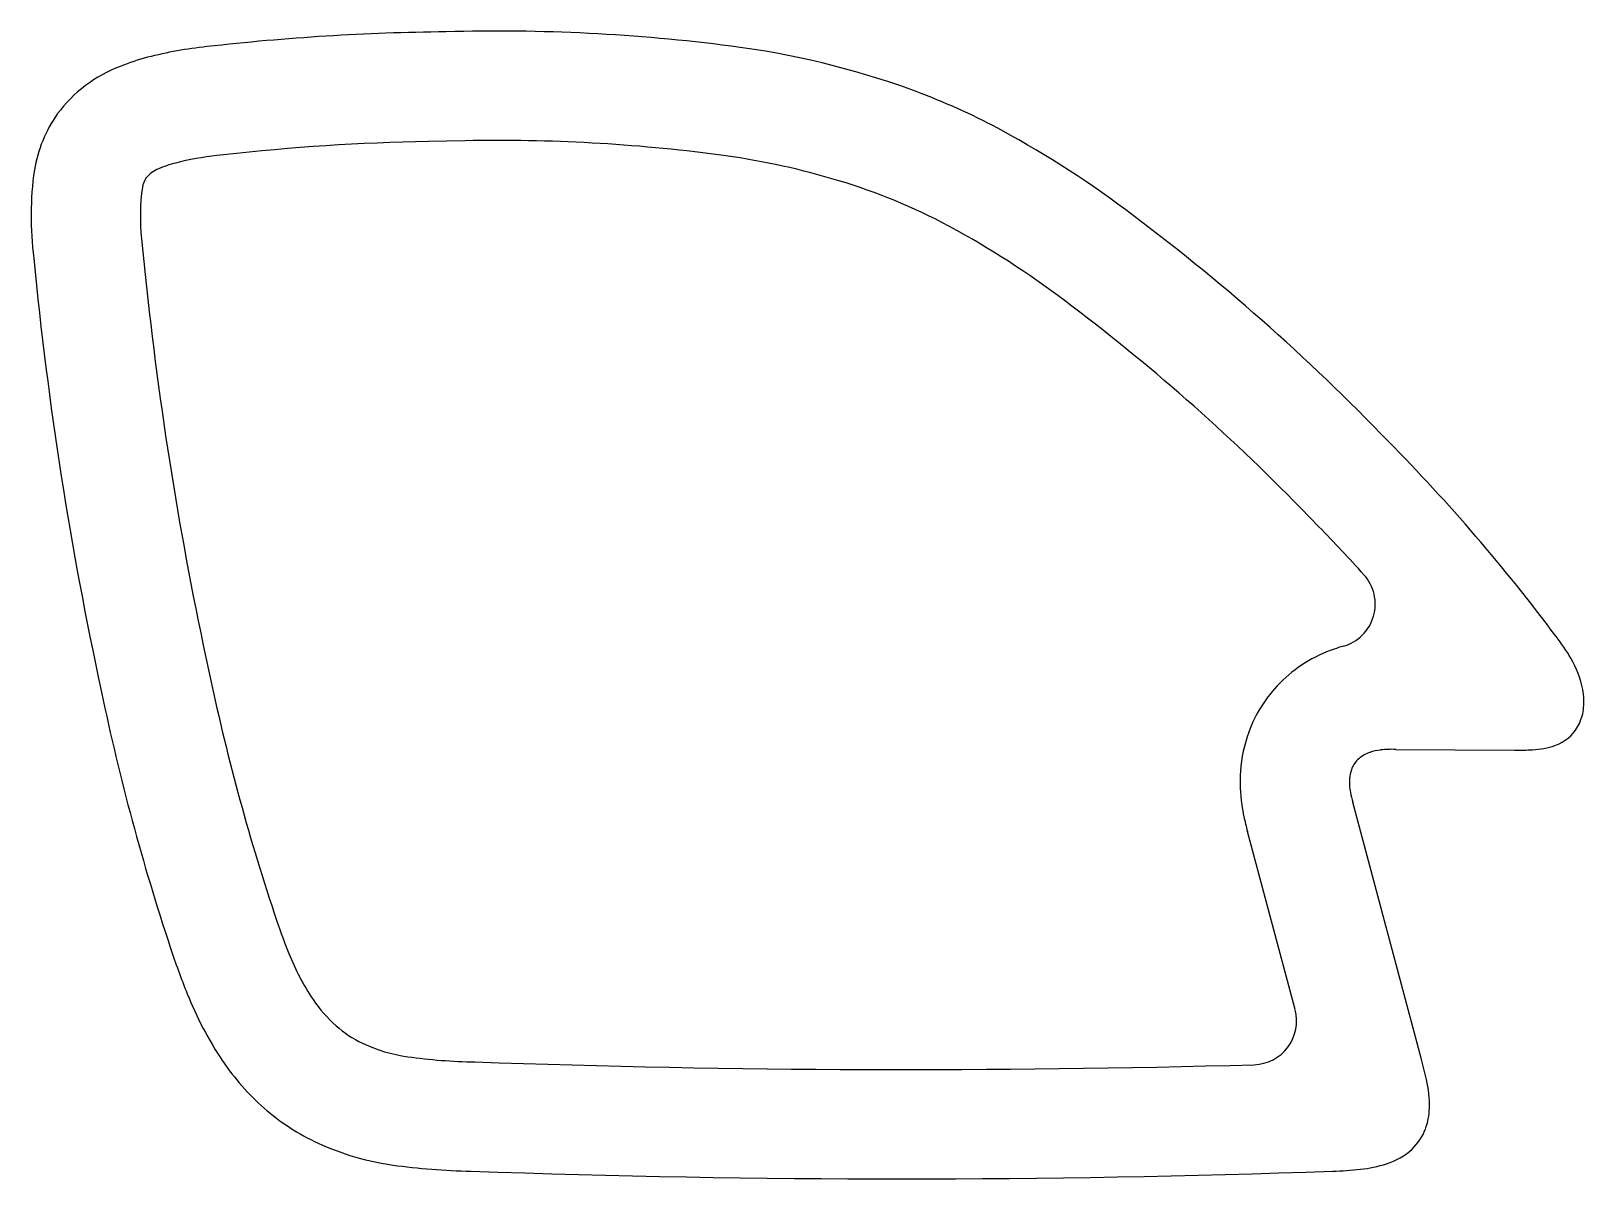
# Model space of a CAD drawing. Extents: x 68.6 to 104.1, y 21.7 to 47.9.
import ezdxf

# ---------------------------------------------------------------- set-up
doc = ezdxf.new("R2010")
doc.units = 0
doc.layers.get('0').update_dxf_attribs({"linetype": 'CONTINUOUS'})

msp = doc.modelspace()

# ---------------------------------------------------------------- linework, layer by layer
at = {"color": 0}
for p, q in [((78.499, 45.387), (77.657, 45.371)), ((71.577, 44.781), (71.487, 44.745)), ((72.975, 45.066), (72.82, 45.049)), ((71.096, 43.143), (71.181, 42.332)), ((92.197, 41.739), (92.052, 41.848)), ((98.026, 36.563), (97.619, 36.981)), ((99.785, 31.472), (102.503, 31.456)), ((100.367, 24.414), (98.802, 30.265)), ((97.483, 25.521), (96.393, 29.596))]:
    msp.add_line(p, q, dxfattribs=at)
for centre, radius, start, end in [((78.627, -5.572), 53.452, 90.6105, 96.486), ((79.24, 6.452), 41.442, 82.5932, 91.6357), ((72.534, 42.349), 5.114, 104.7016, 112.0869), ((73.607, 37.998), 9.594, 96.0917, 104.3063), ((82.1, 28.232), 19.476, 70.2155, 82.6756), ((71.747, 44.085), 3.21, 110.7143, 143.4103), ((83.093, 31.275), 16.276, 62.6567, 69.8778), ((71.735, 44.199), 3.133, 144.963, 170.4198), ((80.086, 25.84), 22.485, 53.0346, 62.213), ((78.627, -5.572), 50.952, 91.0904, 96.3687), ((79.24, 6.447), 38.948, 82.5456, 91.0904), ((72.534, 42.349), 2.614, 104.7016, 111.4802), ((73.61, 37.982), 7.111, 96.3732, 104.153), ((82.1, 28.232), 16.976, 73.6244, 82.5764), ((76.057, 43.659), 7.487, 171.845, 187.3624), ((71.735, 44.199), 0.633, 148.2765, 168.4208), ((71.239, 44.506), 0.05, 140.3316, 148.2765), ((71.747, 44.085), 0.71, 111.4802, 140.3316), ((83.09, 31.268), 13.784, 62.7425, 74.016), ((76.057, 43.659), 4.987, 172.3058, 185.9357), ((64.614, 4.841), 48.568, 43.8857, 53.3479), ((80.086, 25.84), 19.985, 53.221, 62.213), ((153.598, 50.901), 85.361, 185.51323, 192.25429), ((153.623, 50.904), 82.887, 185.9362, 192.26644), ((64.614, 4.841), 46.068, 44.2401, 53.221), ((68.934, 8.233), 43.107, 36.7979, 44.6162), ((68.934, 8.233), 40.607, 42.1138, 44.2401), ((98.315, 34.794), 1, 285.5967, 42.1138), ((99.42, 30.717), 3.222, 108.9661, 135.2068), ((99.561, 30.331), 3.633, 105.5967, 109.0897), ((99.308, 30.892), 5.212, 30.722, 37.3439), ((101.883, 32.415), 2.221, 11.0415, 30.8775), ((121.845, 43.578), 50.279, 191.8028, 198.3754), ((121.842, 43.578), 52.777, 191.8027, 198.3682), ((99.353, 30.794), 3.121, 135.3394, 159.858), ((102.451, 32.551), 1.638, 2.3485, 10.189), ((102.795, 32.56), 1.294, 345.5953, 2.5884), ((103.072, 32.489), 1.007, 324.8862, 345.5837), ((99.472, 30.752), 3.247, 159.886, 176.0342), ((103.093, 32.495), 0.994, 285.8032, 323.8757), ((99.42, 30.717), 0.723, 108.7728, 134.7321), ((99.561, 30.331), 1.133, 96.2026, 109.236), ((99.709, 29.032), 2.441, 88.2162, 96.3607), ((102.606, 38.037), 6.582, 269.1016, 272.1235), ((102.8, 33.505), 2.046, 271.4084, 285.9984), ((99.852, 30.729), 3.628, 176.0956, 188.2441), ((99.472, 30.752), 0.747, 159.9824, 175.8211), ((99.353, 30.794), 0.621, 135.3394, 159.858), ((99.853, 30.729), 1.129, 176.0963, 188.4398), ((100.36, 30.796), 1.64, 188.1526, 190.6738), ((100.36, 30.796), 4.14, 188.1526, 192.0781), ((101.675, 31.062), 2.982, 191.0149, 195.5148), ((101.675, 31.062), 5.482, 191.9198, 195.5148), ((88.413, 32.431), 15.038, 198.2217, 201.9688), ((88.381, 32.419), 17.504, 198.2197, 201.9256), ((79.711, 28.884), 5.641, 201.6289, 213.7328), ((79.706, 28.882), 8.136, 201.627, 213.8901), ((77.694, 27.571), 3.234, 214.2292, 228.3771), ((96.517, 25.262), 1, 271.6258, 14.9743), ((77.313, 27.173), 2.684, 228.8045, 244.307), ((77.693, 28.038), 3.629, 244.8346, 261.9793), ((77.692, 27.569), 5.732, 214.2268, 228.5679), ((78.921, 36.957), 12.632, 262.1047, 269.0882), ((88.635, 302.944), 278.793, 267.9619, 271.62578), ((90.463, 21.698), 10.269, 12.5135, 15.3384), ((97.933, 23.336), 2.622, 358.5376, 12.9389), ((77.304, 27.161), 5.17, 228.7945, 245.1882), ((99.016, 23.314), 1.539, 340.1915, 358.3043), ((99.337, 23.21), 1.201, 313.1892, 339.6742), ((77.692, 28.036), 6.126, 245.3301, 262.0262), ((99.107, 23.494), 1.566, 287.3824, 312.2212), ((78.909, 36.844), 15.018, 262.0901, 268.937), ((88.488, 295.395), 273.744, 267.93623, 272.06335), ((98.067, 30.422), 8.598, 271.8517, 276.061), ((98.669, 24.791), 2.935, 275.9709, 287.9793)]:
    msp.add_arc(centre, radius, start, end, dxfattribs=at)

doc.saveas('drawing.dxf')
